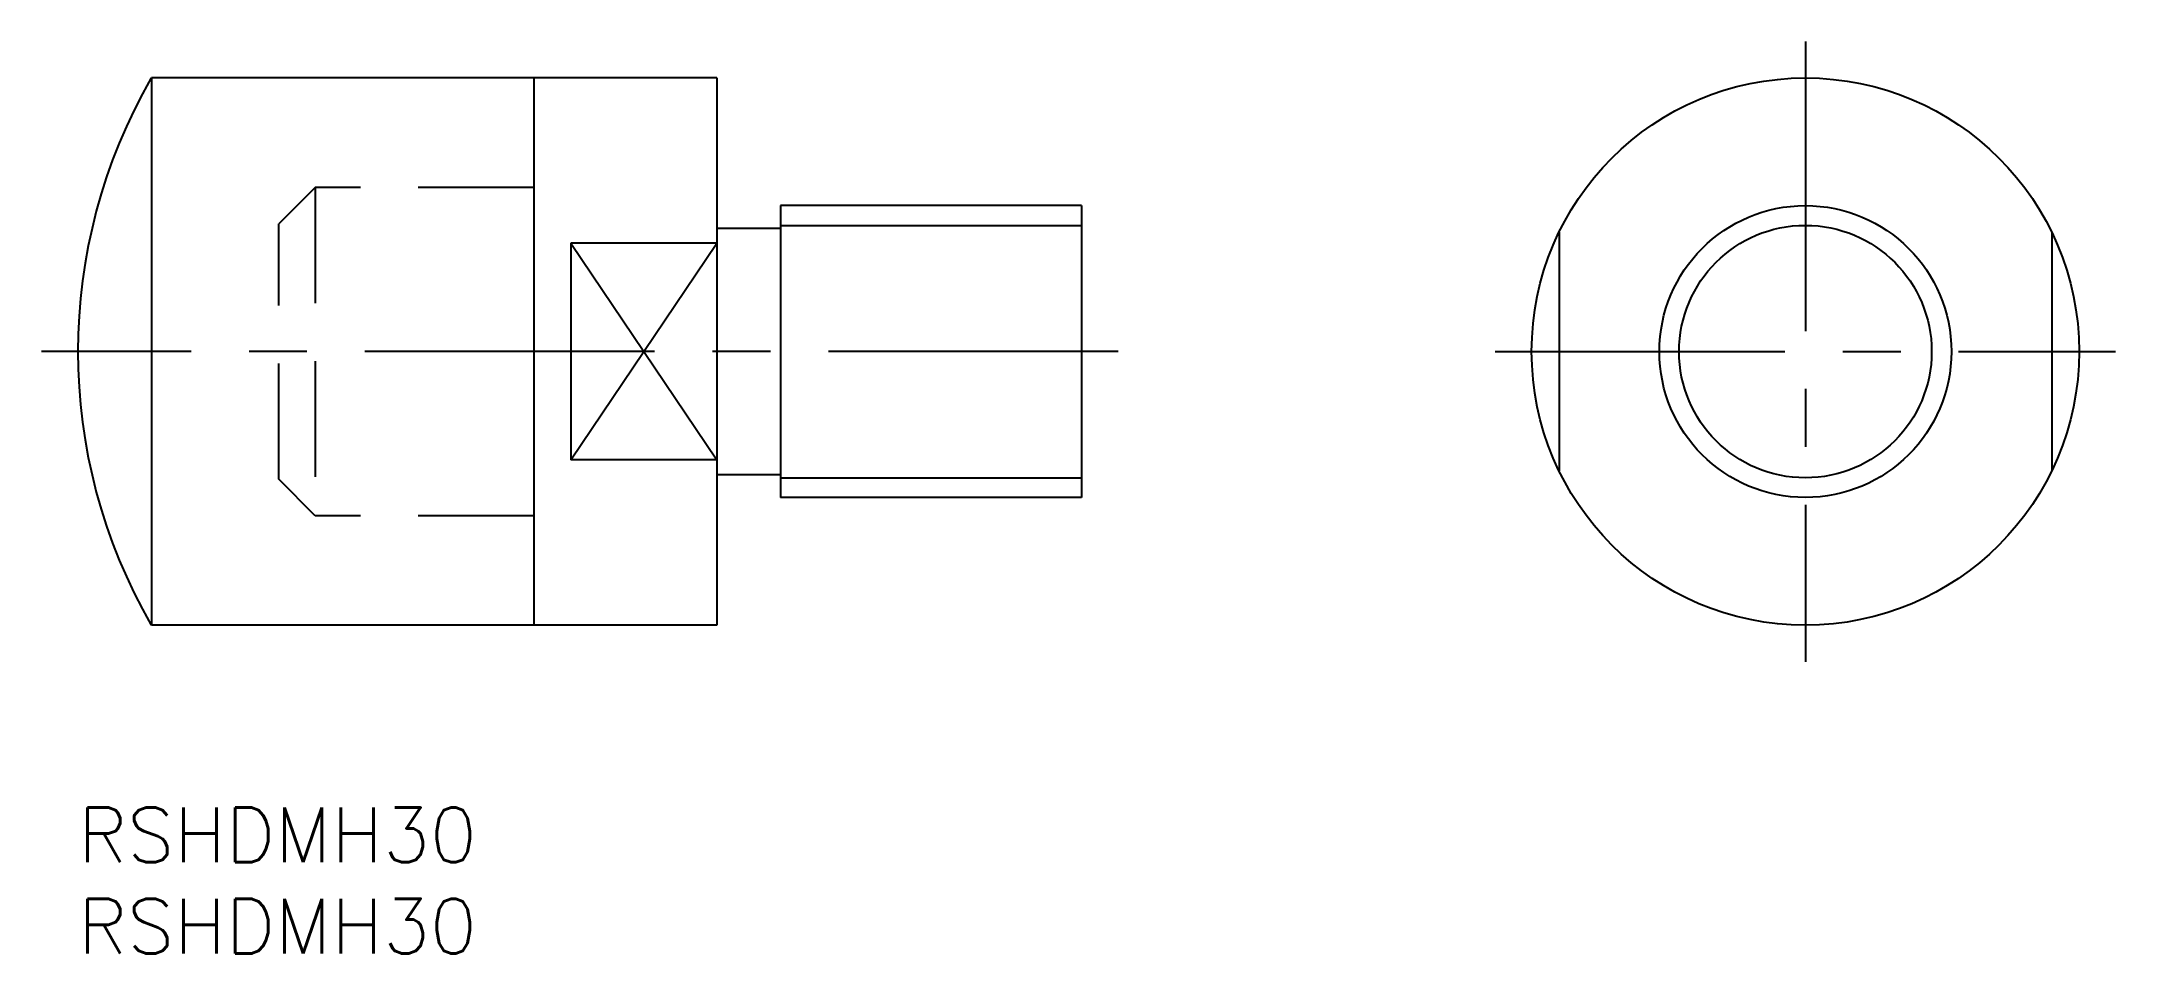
# Model space of a CAD drawing. Extents: x -2 to 112, y -8 to 42.
import ezdxf

# ---------------------------------------------------------------- set-up
doc = ezdxf.new("R2010")
doc.units = 0
doc.header["$LTSCALE"] = 0.5
doc.linetypes.add('CENTER', pattern=[50.8, 31.75, -6.35, 6.35, -6.35])
doc.linetypes.add('DASHED', pattern=[19.05, 12.7, -6.35])
for name, color, linetype in [('MSM_CENTER', 1, 'CENTER'), ('MSM_CONTINUOUS', 7, 'CONTINUOUS'), ('MSM_DASHED', 4, 'DASHED'), ('MSM_NARROW', 5, 'CONTINUOUS'), ('MSM_PART_NUMBER', 7, 'CONTINUOUS')]:
    doc.layers.add(name, color=color, linetype=linetype)
doc.styles.get("Standard").update_dxf_attribs({"font": 'txt.shx', "height": 3, "bigfont": 'bigfont.shx'})

# ---------------------------------------------------------------- blocks, each defined once
blk = doc.blocks.new('*U3')
at = {"layer": 'MSM_PART_NUMBER'}
blk.add_text('RSHDMH30', height=3, dxfattribs=at).set_placement((0, -3))
blk = doc.blocks.new('*U4')
at = {"layer": 'MSM_PART_NUMBER'}
blk.add_text('RSHDMH30', height=3, dxfattribs=at).set_placement((0, -8))

msp = doc.modelspace()

# ---------------------------------------------------------------- linework, layer by layer
at = {"layer": 'MSM_CENTER'}
for p, q in [((94.66, 42), (94.66, 8)), ((57, 25), (-2, 25)), ((77.66, 25), (111.66, 25))]:
    msp.add_line(p, q, dxfattribs=at)
at = {"layer": 'MSM_CONTINUOUS'}
for p, q in [((35, 40), (4.02, 40)), ((4.02, 40), (4.02, 10)), ((25, 10), (25, 40)), ((35, 40), (35, 10)), ((55, 33), (38.5, 33)), ((38.5, 33), (38.5, 17)), ((55, 33), (55, 17)), ((27, 30.94), (27, 19.06)), ((35, 30.94), (27, 30.94)), ((38.5, 31.75), (35, 31.75)), ((81.16, 31.54), (81.16, 18.46)), ((108.16, 31.54), (108.16, 18.46)), ((35, 19.06), (27, 19.06)), ((38.5, 18.25), (35, 18.25)), ((55, 17), (38.5, 17)), ((35, 10), (4.02, 10))]:
    msp.add_line(p, q, dxfattribs=at)
for radius in [15, 8]:
    msp.add_circle((94.66, 25), radius, dxfattribs=at)
msp.add_arc((30, 25), 30, 150, 210, dxfattribs=at)
at = {"layer": 'MSM_DASHED'}
for p, q in [((13, 34), (11, 32)), ((25, 34), (13, 34)), ((13, 34), (13, 16)), ((11, 18), (11, 32)), ((13, 16), (11, 18)), ((25, 16), (13, 16))]:
    msp.add_line(p, q, dxfattribs=at)
at = {"layer": 'MSM_NARROW'}
for p, q in [((38.5, 31.92), (55, 31.92)), ((27, 30.94), (35, 19.06)), ((27, 19.06), (35, 30.94)), ((38.5, 18.08), (55, 18.08))]:
    msp.add_line(p, q, dxfattribs=at)
msp.add_circle((94.66, 25), 6.92, dxfattribs=at)

# ---------------------------------------------------------------- block references
at = {"layer": 'MSM_CONTINUOUS'}
for name in ['*U3', '*U4']:
    msp.add_blockref(name, (0, 0), dxfattribs=at)

doc.saveas('drawing.dxf')
